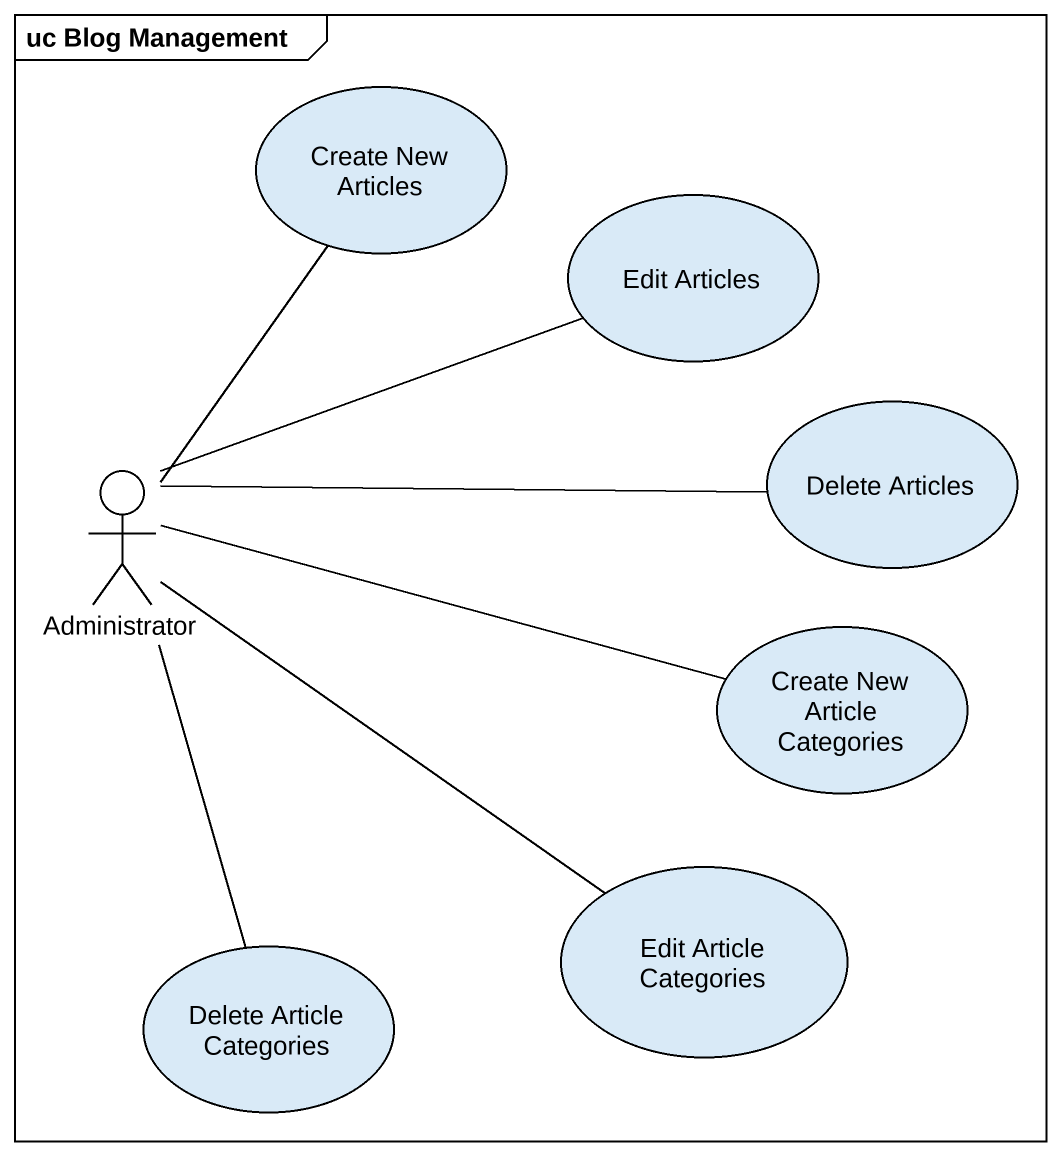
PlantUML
@startuml
mainframe uc Blog Management
usecase "Create New Articles" as Create_New_Articles
usecase "Edit Articles" as Edit_Articles
usecase "Delete Articles" as Delete_Articles
actor Administrator
usecase "Create New Article Categories" as Create_New_Article
usecase "Edit Article Categories" as Edit_Article_Categories
usecase "Delete Article Categories" as Delete_Article_Categories
Administrator -up- Create_New_Articles
Administrator -right- Edit_Articles
Administrator -right- Delete_Articles
Administrator -right- Create_New_Article
Administrator -- Edit_Article_Categories
Administrator -- Delete_Article_Categories
@enduml
